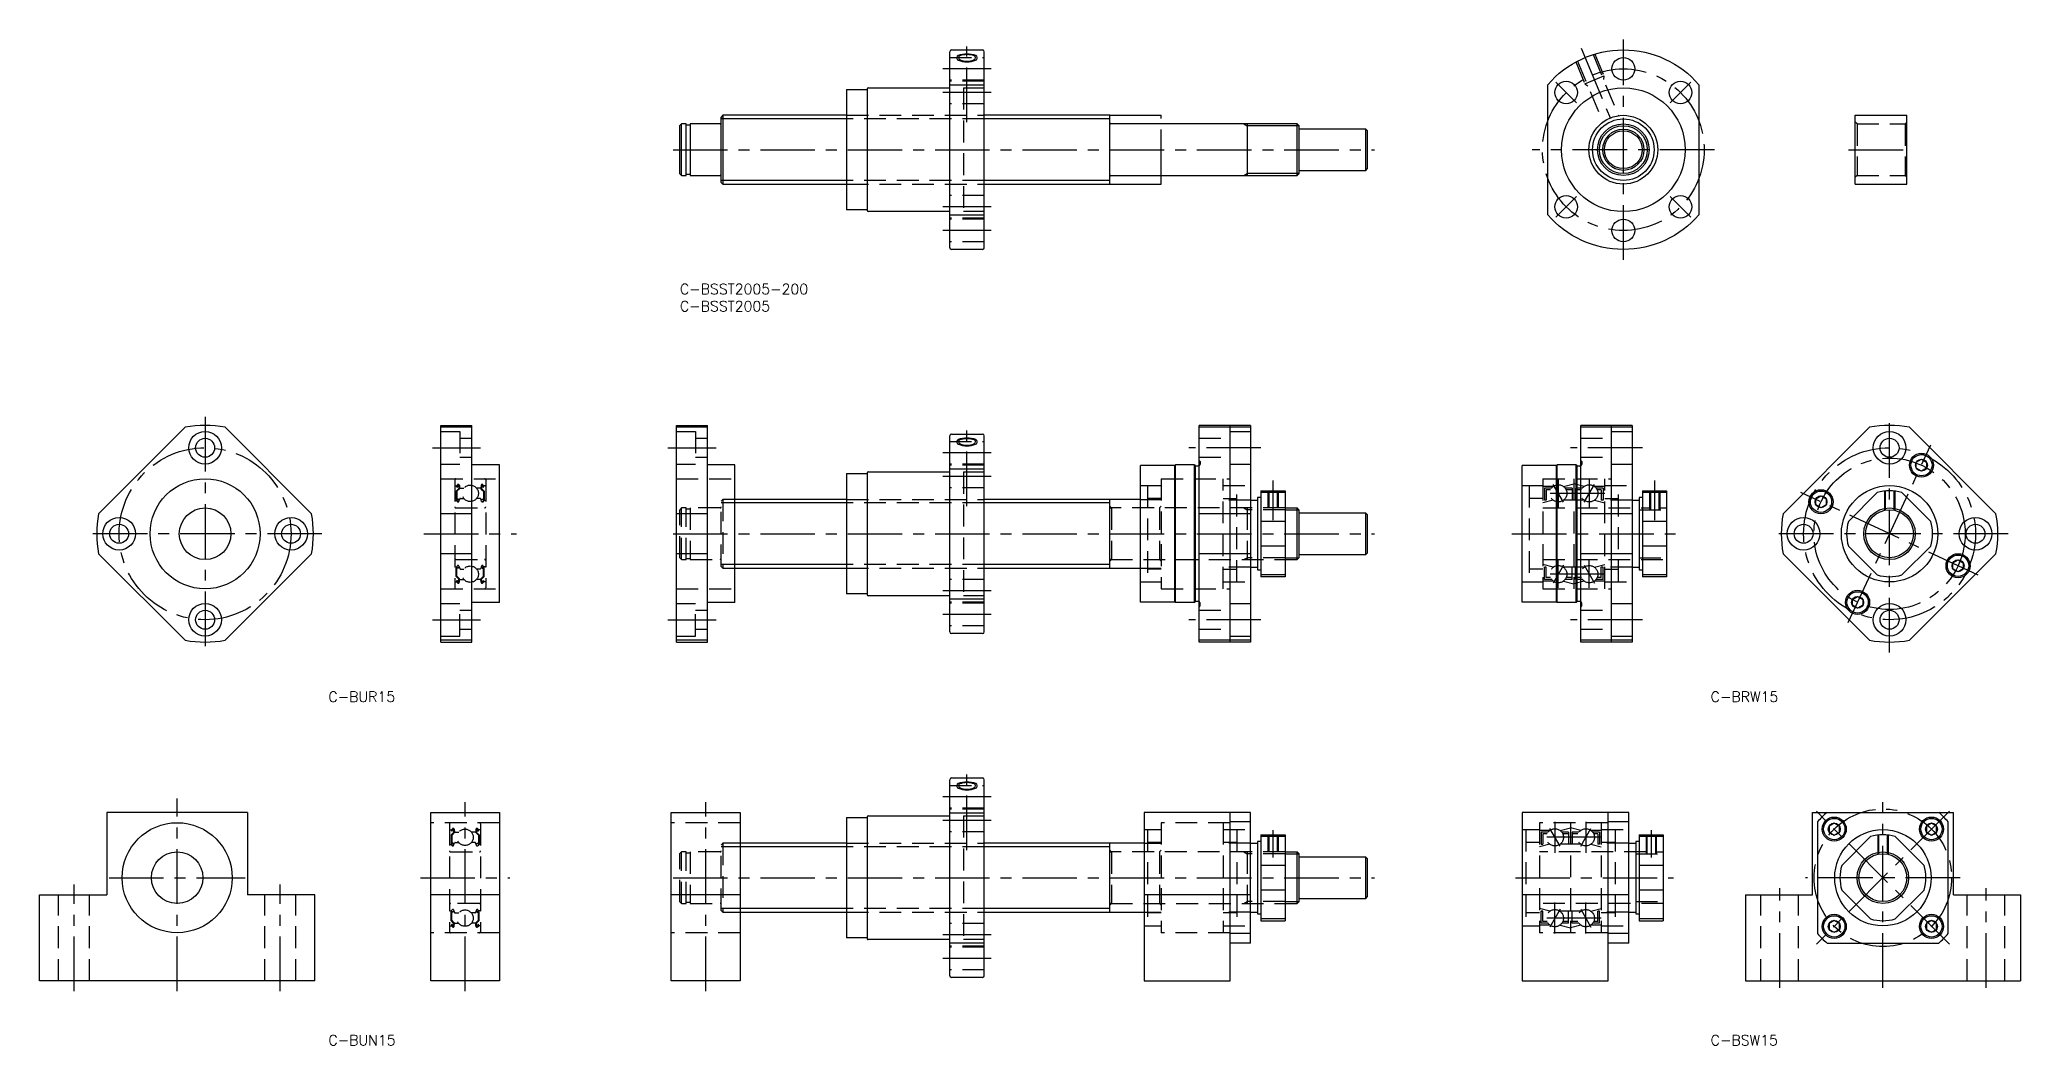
# Model space of a CAD drawing. Extents: x -186 to 390, y -221 to 71.
import ezdxf

# ---------------------------------------------------------------- set-up
doc = ezdxf.new("R2010")
doc.units = 0
doc.header["$LTSCALE"] = 0.5
for name, pattern in [('CENTER', [50.8, 31.75, -6.35, 6.35, -6.35]), ('DASHED', [19.05, 12.7, -6.35]), ('PHANTOM', [63.5, 31.75, -6.35, 6.35, -6.35, 6.35, -6.35])]:
    doc.linetypes.add(name, pattern=pattern)
for name, color, linetype in [('MSM_CENTER', 1, 'CENTER'), ('MSM_CONTINUOUS', 7, 'CONTINUOUS'), ('MSM_DASHED', 4, 'DASHED'), ('MSM_IMAGINARY', 6, 'PHANTOM'), ('MSM_NARROW', 5, 'CONTINUOUS'), ('MSM_PART_NUMBER', 7, 'CONTINUOUS')]:
    doc.layers.add(name, color=color, linetype=linetype)
doc.styles.get("Standard").update_dxf_attribs({"font": 'txt.shx', "height": 3, "bigfont": 'bigfont.shx'})

# ---------------------------------------------------------------- blocks, each defined once
blk = doc.blocks.new('*U49')
at = {"layer": 'MSM_PART_NUMBER'}
blk.add_text('C-BSST2005-200', height=3, dxfattribs=at).set_placement((0, -3))
blk = doc.blocks.new('*U50')
at = {"layer": 'MSM_PART_NUMBER'}
blk.add_text('C-BSST2005', height=3, dxfattribs=at).set_placement((0, -8))
blk = doc.blocks.new('*U51')
at = {"layer": 'MSM_PART_NUMBER'}
blk.add_text('C-BUR15', height=3, dxfattribs=at).set_placement((-102.25, -121.53))
blk = doc.blocks.new('*U52')
at = {"layer": 'MSM_PART_NUMBER'}
blk.add_text('C-BUN15', height=3, dxfattribs=at).set_placement((-102.25, -221.4))
blk = doc.blocks.new('*U53')
at = {"layer": 'MSM_PART_NUMBER'}
blk.add_text('C-BSW15', height=3, dxfattribs=at).set_placement((299.81, -221.4))
blk = doc.blocks.new('*U54')
at = {"layer": 'MSM_PART_NUMBER'}
blk.add_text('C-BRW15', height=3, dxfattribs=at).set_placement((299.81, -121.53))

msp = doc.modelspace()

# ---------------------------------------------------------------- linework, layer by layer
at = {"layer": 'MSM_CENTER'}
for p, q in [((274.41, 7), (274.41, 71)), ((83.5, 47), (83.5, 69)), ((262.16, 68.56), (271.54, 45.93)), ((90.5, 62.5), (76.5, 62.5)), ((260.83, 52.58), (254.75, 58.66)), ((287.99, 52.58), (294.07, 58.66)), ((90.5, 55.62), (76.5, 55.62)), ((-2, 39), (202, 39)), ((300.91, 39), (247.91, 39)), ((339.88, 39), (358.88, 39)), ((260.83, 25.42), (254.75, 19.34)), ((287.99, 25.42), (294.07, 19.34)), ((90.5, 22.38), (76.5, 22.38)), ((90.5, 15.5), (76.5, 15.5)), ((-138.11, -38.66), (-138.11, -106.66)), ((351.84, -107.16), (351.84, -38.16)), ((83.5, -64.66), (83.5, -42.66)), ((-72, -47.66), (-58, -47.66)), ((-3.5, -47.66), (10.5, -47.66)), ((90.5, -49.16), (76.5, -49.16)), ((169, -47.66), (148, -47.66)), ((280, -47.66), (259, -47.66)), ((339.79, -98.49), (363.88, -46.83)), ((90.5, -56.04), (76.5, -56.04)), ((172.5, -57.16), (172.5, -68.66)), ((255.5, -56.91), (255.5, -64.91)), ((264.5, -56.91), (264.5, -64.91)), ((283.5, -57.16), (283.5, -68.66)), ((269, -60.91), (251, -60.91)), ((257, -63.51), (254, -58.31)), ((263, -63.51), (266, -58.31)), ((377.66, -84.7), (326.01, -60.62)), ((-104.11, -72.66), (-172.11, -72.66)), ((-74.5, -72.66), (-47.5, -72.66)), ((-2, -72.66), (202, -72.66)), ((242, -72.66), (290, -72.66)), ((386.34, -72.66), (317.34, -72.66)), ((255.5, -88.41), (255.5, -80.41)), ((264.5, -88.41), (264.5, -80.41)), ((269, -84.41), (251, -84.41)), ((257, -81.81), (254, -87.01)), ((263, -81.81), (266, -87.01)), ((90.5, -89.28), (76.5, -89.28)), ((-72, -97.66), (-58, -97.66)), ((-3.5, -97.66), (10.5, -97.66)), ((90.5, -96.16), (76.5, -96.16)), ((169, -97.66), (148, -97.66)), ((280, -97.66), (259, -97.66)), ((83.5, -164.66), (83.5, -142.66)), ((-146.24, -205.66), (-146.24, -149.66)), ((90.5, -149.16), (76.5, -149.16)), ((-62.5, -205.66), (-62.5, -150.66)), ((7.5, -205.66), (7.5, -150.66)), ((369.24, -153.32), (330.56, -192)), ((369.24, -192), (330.56, -153.32)), ((349.9, -204.66), (349.9, -150.66)), ((90.5, -156.04), (76.5, -156.04)), ((172.5, -158.82), (172.5, -166.82)), ((268, -160.91), (250, -160.91)), ((256, -163.51), (253, -158.31)), ((254.5, -156.41), (254.5, -165.41)), ((262, -163.51), (265, -158.31)), ((263.5, -156.41), (263.5, -165.41)), ((282.5, -158.82), (282.5, -166.82)), ((-166.04, -172.66), (-126.44, -172.66)), ((-75.5, -172.66), (-49.5, -172.66)), ((-2, -172.66), (202, -172.66)), ((243, -172.66), (289, -172.66)), ((372.4, -172.66), (327.4, -172.66)), ((-176.24, -205.66), (-176.24, -174.66)), ((-116.24, -205.66), (-116.24, -174.66)), ((319.9, -204.66), (319.9, -175.66)), ((379.9, -204.66), (379.9, -175.66)), ((256, -181.81), (253, -187.01)), ((254.5, -188.91), (254.5, -179.91)), ((262, -181.81), (265, -187.01)), ((263.5, -188.91), (263.5, -179.91)), ((90.5, -189.28), (76.5, -189.28)), ((268, -184.41), (250, -184.41)), ((90.5, -196.16), (76.5, -196.16))]:
    msp.add_line(p, q, dxfattribs=at)
for centre, radius in [((274.41, 39), 23.5), ((-138.11, -72.66), 25), ((351.84, -72.66), 25), ((351.84, -72.66), 22), ((349.9, -172.66), 20)]:
    msp.add_circle(centre, radius, dxfattribs=at)
at = {"layer": 'MSM_CONTINUOUS'}
for p, q in [((78.5, 10.5), (78.5, 67.5)), ((79, 68), (88, 68)), ((88.5, 10.5), (88.5, 67.5)), ((78.5, 57.89), (88.5, 57.89)), ((252.41, 20.11), (252.41, 57.89)), ((296.41, 57.89), (296.41, 20.11)), ((48.5, 56.5), (48.5, 21.5)), ((48.5, 56.5), (54.5, 56.5)), ((54.5, 56.7), (54.5, 21.3)), ((54.8, 57), (78.5, 57)), ((0.5, 46.5), (0, 46)), ((1.85, 46.5), (0.5, 46.5)), ((0.5, 31.5), (0.5, 46.5)), ((1.85, 31.5), (1.85, 46.5)), ((3, 46.15), (1.85, 46.15)), ((11.7, 46.5), (3, 46.5)), ((3, 46.5), (3, 31.5)), ((12.5, 49), (12, 48.5)), ((12, 29.5), (12, 48.5)), ((12.5, 49), (12.5, 29)), ((48.5, 49), (12.5, 49)), ((125, 49), (88.5, 49)), ((125, 29), (125, 49)), ((179.5, 46.5), (125.3, 46.5)), ((165, 46.5), (165, 31.5)), ((180, 46), (179.5, 46.5)), ((179.5, 31.5), (179.5, 46.5)), ((341.88, 29), (341.88, 49)), ((341.88, 49), (356.88, 49)), ((356.88, 29), (356.88, 49)), ((0, 32), (0, 46)), ((180, 46), (180, 32)), ((199.5, 45), (180, 45)), ((200, 44.5), (199.5, 45)), ((199.5, 33), (199.5, 45)), ((200, 33.5), (200, 44.5)), ((0, 32), (0.5, 31.5)), ((0.5, 31.5), (1.85, 31.5)), ((1.85, 31.85), (3, 31.85)), ((3, 31.5), (11.7, 31.5)), ((12, 29.5), (12.5, 29)), ((12.5, 29), (48.5, 29)), ((88.5, 29), (125, 29)), ((125.3, 31.5), (179.5, 31.5)), ((179.5, 31.5), (180, 32)), ((180, 33), (199.5, 33)), ((199.5, 33), (200, 33.5)), ((341.88, 29), (356.88, 29)), ((54.5, 21.5), (48.5, 21.5)), ((78.5, 21), (54.8, 21)), ((78.5, 20.11), (88.5, 20.11)), ((88, 10), (79, 10)), ((-169.07, -66.85), (-143.92, -41.7)), ((-132.3, -41.7), (-107.15, -66.85)), ((-69.5, -104.16), (-69.5, -41.16)), ((-69.5, -41.16), (-60.5, -41.16)), ((-60.5, -41.7), (-69.5, -41.7)), ((-60.5, -104.16), (-60.5, -41.16)), ((-1, -104.16), (-1, -41.16)), ((-1, -41.16), (8, -41.16)), ((8, -41.7), (-1, -41.7)), ((8, -104.16), (8, -41.16)), ((78.5, -101.16), (78.5, -44.16)), ((79, -43.66), (88, -43.66)), ((88.5, -101.16), (88.5, -44.16)), ((166, -41.16), (151, -41.16)), ((151, -104.16), (151, -41.16)), ((166, -41.7), (151, -41.7)), ((160, -104.16), (160, -41.16)), ((166, -41.16), (166, -104.16)), ((277, -41.16), (262, -41.16)), ((262, -104.16), (262, -41.16)), ((277, -41.7), (262, -41.7)), ((271, -104.16), (271, -41.16)), ((277, -41.16), (277, -104.16)), ((320.88, -66.85), (346.03, -41.7)), ((357.65, -41.7), (382.79, -66.85)), ((359.63, -51.86), (361.13, -50.99)), ((361.13, -50.99), (362.63, -51.86)), ((-52.5, -52.66), (-60.5, -52.66)), ((-52.5, -92.66), (-52.5, -52.66)), ((16, -52.66), (8, -52.66)), ((16, -92.66), (16, -52.66)), ((48.5, -55.16), (48.5, -90.16)), ((48.5, -55.16), (54.5, -55.16)), ((54.5, -54.96), (54.5, -90.36)), ((54.8, -54.66), (78.5, -54.66)), ((78.5, -53.77), (88.5, -53.77)), ((144, -52.81), (134, -52.81)), ((134, -92.51), (134, -52.81)), ((144.15, -52.66), (144, -52.81)), ((144, -92.51), (144, -52.81)), ((149.7, -52.66), (144.15, -52.66)), ((144.15, -92.66), (144.15, -52.66)), ((149.7, -52.66), (150, -52.96)), ((149.7, -92.66), (149.7, -52.66)), ((150.8, -52.96), (150, -52.96)), ((150, -92.36), (150, -52.96)), ((255, -52.81), (245, -52.81)), ((245, -92.51), (245, -52.81)), ((255.15, -52.66), (255, -52.81)), ((255, -92.51), (255, -52.81)), ((260.7, -52.66), (255.15, -52.66)), ((255.15, -92.66), (255.15, -52.66)), ((260.7, -52.66), (261, -52.96)), ((260.7, -92.66), (260.7, -52.66)), ((261.8, -52.96), (261, -52.96)), ((261, -92.36), (261, -52.96)), ((359.63, -53.59), (359.63, -51.86)), ((361.13, -54.45), (359.63, -53.59)), ((362.63, -53.59), (361.13, -54.45)), ((362.63, -51.86), (362.63, -53.59)), ((48.5, -62.66), (16, -62.66)), ((134, -62.66), (88.5, -62.66)), ((125, -82.66), (125, -62.66)), ((166, -62.91), (168, -62.91)), ((169, -62.16), (168, -62.16)), ((168, -62.16), (168, -83.16)), ((169, -60.16), (176, -60.16)), ((169, -60.16), (169, -85.16)), ((176, -60.68), (169, -60.68)), ((176, -60.16), (176, -85.16)), ((277, -62.91), (279, -62.91)), ((280, -62.16), (279, -62.16)), ((279, -62.16), (279, -83.16)), ((280, -60.16), (287, -60.16)), ((280, -60.16), (280, -85.16)), ((287, -60.68), (280, -60.68)), ((287, -60.16), (287, -85.16)), ((330.4, -62.5), (331.9, -61.63)), ((330.4, -64.23), (330.4, -62.5)), ((331.9, -61.63), (333.4, -62.5)), ((333.4, -62.5), (333.4, -64.23)), ((348.26, -60.68), (339.86, -69.08)), ((363.81, -69.08), (355.42, -60.68)), ((-60.5, -66.85), (-69.5, -66.85)), ((8, -66.85), (-1, -66.85)), ((166, -66.85), (151, -66.85)), ((176, -69.08), (169, -69.08)), ((176, -65.16), (179.5, -65.16)), ((180, -65.66), (179.5, -65.16)), ((179.5, -80.16), (179.5, -65.16)), ((180, -65.66), (180, -79.66)), ((199.5, -66.66), (180, -66.66)), ((200, -67.16), (199.5, -66.66)), ((199.5, -78.66), (199.5, -66.66)), ((200, -78.16), (200, -67.16)), ((277, -66.85), (262, -66.85)), ((287, -69.08), (280, -69.08)), ((331.9, -65.09), (330.4, -64.23)), ((333.4, -64.23), (331.9, -65.09)), ((-169.07, -78.47), (-143.92, -103.62)), ((-132.3, -103.62), (-107.15, -78.47)), ((-60.5, -78.47), (-69.5, -78.47)), ((8, -78.47), (-1, -78.47)), ((166, -78.47), (151, -78.47)), ((176, -76.24), (169, -76.24)), ((176, -80.16), (179.5, -80.16)), ((179.5, -80.16), (180, -79.66)), ((180, -78.66), (199.5, -78.66)), ((199.5, -78.66), (200, -78.16)), ((277, -78.47), (262, -78.47)), ((287, -76.24), (280, -76.24)), ((346.03, -103.62), (320.88, -78.47)), ((339.86, -76.24), (348.26, -84.64)), ((355.42, -84.64), (363.81, -76.24)), ((382.79, -78.47), (357.65, -103.62)), ((370.27, -81.09), (371.77, -80.23)), ((371.77, -80.23), (373.27, -81.09)), ((16, -82.66), (48.5, -82.66)), ((88.5, -82.66), (134, -82.66)), ((166, -82.41), (168, -82.41)), ((168, -83.16), (169, -83.16)), ((176, -84.64), (169, -84.64)), ((176, -85.16), (169, -85.16)), ((277, -82.41), (279, -82.41)), ((279, -83.16), (280, -83.16)), ((287, -84.64), (280, -84.64)), ((287, -85.16), (280, -85.16)), ((370.27, -82.82), (370.27, -81.09)), ((371.77, -83.69), (370.27, -82.82)), ((373.27, -82.82), (371.77, -83.69)), ((373.27, -81.09), (373.27, -82.82)), ((54.5, -90.16), (48.5, -90.16)), ((78.5, -90.66), (54.8, -90.66)), ((78.5, -91.55), (88.5, -91.55)), ((341.04, -91.73), (342.54, -90.87)), ((341.04, -93.46), (341.04, -91.73)), ((342.54, -90.87), (344.04, -91.73)), ((344.04, -91.73), (344.04, -93.46)), ((-52.5, -92.66), (-60.5, -92.66)), ((16, -92.66), (8, -92.66)), ((144, -92.51), (134, -92.51)), ((144.15, -92.66), (144, -92.51)), ((149.7, -92.66), (144.15, -92.66)), ((149.7, -92.66), (150, -92.36)), ((150.8, -92.36), (150, -92.36)), ((255, -92.51), (245, -92.51)), ((255.15, -92.66), (255, -92.51)), ((260.7, -92.66), (255.15, -92.66)), ((260.7, -92.66), (261, -92.36)), ((261.8, -92.36), (261, -92.36)), ((342.54, -94.33), (341.04, -93.46)), ((344.04, -93.46), (342.54, -94.33)), ((-60.5, -103.62), (-69.5, -103.62)), ((8, -103.62), (-1, -103.62)), ((88, -101.66), (79, -101.66)), ((166, -103.62), (151, -103.62)), ((277, -103.62), (262, -103.62)), ((-69.5, -104.16), (-60.5, -104.16)), ((-1, -104.16), (8, -104.16)), ((166, -104.16), (151, -104.16)), ((277, -104.16), (262, -104.16)), ((79, -143.66), (88, -143.66)), ((78.5, -201.16), (78.5, -144.16)), ((88.5, -201.16), (88.5, -144.16)), ((-166.74, -153.66), (-166.74, -177.66)), ((-125.74, -153.66), (-166.74, -153.66)), ((-125.74, -153.66), (-125.74, -177.66)), ((-72.5, -202.66), (-72.5, -153.66)), ((-72.5, -153.66), (-52.5, -153.66)), ((-52.5, -153.66), (-52.5, -202.66)), ((-2.5, -202.66), (-2.5, -153.66)), ((-2.5, -153.66), (17.5, -153.66)), ((17.5, -153.66), (17.5, -202.66)), ((48.5, -155.16), (48.5, -190.16)), ((48.5, -155.16), (54.5, -155.16)), ((54.5, -154.96), (54.5, -190.36)), ((54.8, -154.66), (78.5, -154.66)), ((78.5, -153.77), (88.5, -153.77)), ((135, -153.66), (135, -202.66)), ((166, -153.66), (135, -153.66)), ((160, -202.66), (160, -153.66)), ((166, -191.66), (166, -153.66)), ((245, -153.66), (245, -202.66)), ((276, -153.66), (245, -153.66)), ((270, -202.66), (270, -153.66)), ((276, -191.66), (276, -153.66)), ((329.4, -177.66), (329.4, -153.66)), ((329.4, -153.66), (370.4, -153.66)), ((370.4, -177.66), (370.4, -153.66)), ((166, -156.41), (160, -156.41)), ((169, -160.16), (176, -160.16)), ((169, -160.16), (169, -185.16)), ((176, -160.68), (169, -160.68)), ((176, -160.16), (176, -185.16)), ((276, -156.41), (270, -156.41)), ((279, -160.16), (286, -160.16)), ((279, -160.16), (279, -185.16)), ((286, -160.68), (279, -160.68)), ((286, -160.16), (286, -185.16)), ((330.9, -156.41), (330.9, -188.91)), ((335.75, -156.79), (334.25, -157.65)), ((334.25, -157.65), (334.25, -159.38)), ((334.25, -159.38), (335.75, -160.25)), ((337.25, -157.65), (335.75, -156.79)), ((335.75, -160.25), (337.25, -159.38)), ((337.25, -159.38), (337.25, -157.65)), ((346.32, -160.68), (337.92, -169.08)), ((361.87, -169.08), (353.48, -160.68)), ((364.04, -156.79), (362.54, -157.65)), ((362.54, -157.65), (362.54, -159.38)), ((362.54, -159.38), (364.04, -160.25)), ((365.54, -157.65), (364.04, -156.79)), ((364.04, -160.25), (365.54, -159.38)), ((365.54, -159.38), (365.54, -157.65)), ((368.9, -188.91), (368.9, -156.41)), ((48.5, -162.66), (17.5, -162.66)), ((135, -162.66), (88.5, -162.66)), ((125, -182.66), (125, -162.66)), ((166, -162.66), (168, -162.66)), ((169, -162.16), (168, -162.16)), ((168, -162.16), (168, -183.16)), ((176, -165.16), (179.5, -165.16)), ((180, -165.66), (179.5, -165.16)), ((179.5, -180.16), (179.5, -165.16)), ((180, -165.66), (180, -179.66)), ((199.5, -166.66), (180, -166.66)), ((200, -167.16), (199.5, -166.66)), ((199.5, -178.66), (199.5, -166.66)), ((276, -162.66), (278, -162.66)), ((279, -162.16), (278, -162.16)), ((278, -162.16), (278, -183.16)), ((176, -169.08), (169, -169.08)), ((200, -178.16), (200, -167.16)), ((286, -169.08), (279, -169.08)), ((-186.24, -202.66), (-186.24, -177.66)), ((-106.24, -202.66), (-106.24, -177.66)), ((-52.5, -177.66), (-72.5, -177.66)), ((17.5, -177.66), (-2.5, -177.66)), ((166, -177.66), (135, -177.66)), ((176, -176.24), (169, -176.24)), ((199.5, -178.66), (200, -178.16)), ((276, -177.66), (245, -177.66)), ((286, -176.24), (279, -176.24)), ((309.9, -177.66), (309.9, -202.66)), ((309.9, -177.66), (329.4, -177.66)), ((337.92, -176.24), (346.32, -184.64)), ((353.48, -184.64), (361.87, -176.24)), ((370.4, -177.66), (389.9, -177.66)), ((389.9, -177.66), (389.9, -202.66)), ((17.5, -182.66), (48.5, -182.66)), ((88.5, -182.66), (135, -182.66)), ((166, -182.66), (168, -182.66)), ((168, -183.16), (169, -183.16)), ((176, -180.16), (179.5, -180.16)), ((179.5, -180.16), (180, -179.66)), ((180, -178.66), (199.5, -178.66)), ((276, -182.66), (278, -182.66)), ((278, -183.16), (279, -183.16)), ((166, -188.91), (160, -188.91)), ((176, -184.64), (169, -184.64)), ((169, -185.16), (176, -185.16)), ((276, -188.91), (270, -188.91)), ((286, -184.64), (279, -184.64)), ((279, -185.16), (286, -185.16)), ((335.75, -185.07), (334.25, -185.94)), ((334.25, -185.94), (334.25, -187.67)), ((334.25, -187.67), (335.75, -188.53)), ((337.25, -185.94), (335.75, -185.07)), ((335.75, -188.53), (337.25, -187.67)), ((337.25, -187.67), (337.25, -185.94)), ((364.04, -185.07), (362.54, -185.94)), ((362.54, -185.94), (362.54, -187.67)), ((362.54, -187.67), (364.04, -188.53)), ((365.54, -185.94), (364.04, -185.07)), ((364.04, -188.53), (365.54, -187.67)), ((365.54, -187.67), (365.54, -185.94)), ((54.5, -190.16), (48.5, -190.16)), ((78.5, -190.66), (54.8, -190.66)), ((78.5, -191.55), (88.5, -191.55)), ((166, -191.66), (160, -191.66)), ((276, -191.66), (270, -191.66)), ((333.65, -191.66), (366.14, -191.66)), ((-106.24, -202.66), (-186.24, -202.66)), ((-52.5, -202.66), (-72.5, -202.66)), ((17.5, -202.66), (-2.5, -202.66)), ((88, -201.66), (79, -201.66)), ((135, -202.66), (160, -202.66)), ((245, -202.66), (270, -202.66)), ((309.9, -202.66), (389.9, -202.66))]:
    msp.add_line(p, q, dxfattribs=at)
for points in [[(-186.24, -177.66), (-166.74, -177.66)], [(-106.24, -177.66), (-125.74, -177.66)]]:
    msp.add_lwpolyline(points, dxfattribs=at)
for centre, radius in [((274.41, 62.5), 3.3), ((257.79, 55.62), 3.3), ((291.03, 55.62), 3.3), ((274.41, 39), 18), ((274.41, 39), 10), ((274.41, 39), 7.5), ((274.41, 39), 6), ((274.41, 39), 5.5), ((257.79, 22.38), 3.3), ((291.03, 22.38), 3.3), ((274.41, 15.5), 3.3), ((-138.11, -47.66), 4.75), ((-138.11, -47.66), 2.75), ((351.84, -47.66), 4.75), ((351.84, -47.66), 2.75), ((361.13, -52.72), 3.5), ((361.13, -52.72), 3.1), ((361.13, -52.72), 1.73), ((-138.11, -72.66), 16), ((331.9, -63.36), 3.5), ((331.9, -63.36), 3.1), ((331.9, -63.36), 1.73), ((351.84, -72.66), 14), ((-163.11, -72.66), 4.75), ((-138.11, -72.66), 7.5), ((-113.11, -72.66), 4.75), ((326.84, -72.66), 4.75), ((351.84, -72.66), 6.96), ((376.84, -72.66), 4.75), ((-163.11, -72.66), 2.75), ((-113.11, -72.66), 2.75), ((326.84, -72.66), 2.75), ((376.84, -72.66), 2.75), ((371.77, -81.96), 3.5), ((371.77, -81.96), 3.1), ((371.77, -81.96), 1.73), ((342.54, -92.6), 3.5), ((342.54, -92.6), 3.1), ((342.54, -92.6), 1.73), ((-138.11, -97.66), 4.75), ((-138.11, -97.66), 2.75), ((351.84, -97.66), 4.75), ((351.84, -97.66), 2.75), ((335.75, -158.52), 3.5), ((335.75, -158.52), 3.1), ((364.04, -158.52), 3.5), ((364.04, -158.52), 3.1), ((-146.24, -172.66), 16), ((335.75, -158.52), 1.73), ((349.9, -172.66), 14), ((364.04, -158.52), 1.73), ((-146.24, -172.66), 7.5), ((349.9, -172.66), 6.96), ((335.75, -186.8), 3.5), ((335.75, -186.8), 3.1), ((364.04, -186.8), 3.5), ((364.04, -186.8), 3.1), ((335.75, -186.8), 1.73), ((364.04, -186.8), 1.73)]:
    msp.add_circle(centre, radius, dxfattribs=at)
for centre, radius, start, end in [((79, 67.5), 0.5, 90, 180), ((81.56, 65.79), 0.515, 109.24993, 180), ((81.73, 65.79), 0.69, 180, 247.7721), ((83.5, 60.23), 6.41, 70.75007, 109.24993), ((83.5, 70.12), 5.37, 247.7721, 292.2279), ((85.27, 65.79), 0.69, 292.2279, 0), ((85.44, 65.79), 0.515, 0, 70.75007), ((88, 67.5), 0.5, 0, 90), ((54.8, 56.7), 0.3, 90, 180), ((11.7, 46.8), 0.3, 270, 0), ((125.3, 46.8), 0.3, 180, 270), ((11.7, 31.2), 0.3, 0, 90), ((125.3, 31.2), 0.3, 90, 180), ((54.8, 21.3), 0.3, 180, 270), ((79, 10.5), 0.5, 180, 270), ((88, 10.5), 0.5, 270, 0), ((-138.11, -72.66), 31.5, 79.37126, 100.62874), ((79, -44.16), 0.5, 90, 180), ((81.56, -45.87), 0.515, 109.24993, 180), ((81.73, -45.87), 0.69, 180, 247.7721), ((83.5, -51.43), 6.41, 70.75007, 109.24993), ((85.27, -45.87), 0.69, 292.2279, 0), ((85.44, -45.87), 0.515, 0, 70.75007), ((88, -44.16), 0.5, 0, 90), ((351.84, -72.66), 31.5, 79.37126, 100.62874), ((83.5, -41.54), 5.37, 247.7721, 292.2279), ((54.8, -54.96), 0.3, 90, 180), ((150.8, -52.46), 0.5, 270, 293.57818), ((261.8, -52.46), 0.5, 270, 293.57818), ((351.84, -72.66), 12.5, 73.35764, 106.64236), ((-138.11, -72.66), 31.5, 169.37126, 190.62874), ((-138.11, -72.66), 31.5, 349.37126, 10.62874), ((351.84, -72.66), 31.5, 169.37126, 190.62874), ((351.84, -72.66), 12.5, 163.35764, 196.64236), ((351.84, -72.66), 12.5, 343.35764, 16.64236), ((351.84, -72.66), 31.5, 349.37126, 10.62874), ((351.84, -72.66), 12.5, 253.35764, 286.64236), ((54.8, -90.36), 0.3, 180, 270), ((150.8, -92.86), 0.5, 66.42182, 90), ((261.8, -92.86), 0.5, 66.42182, 90), ((-138.11, -72.66), 31.5, 259.37126, 280.62874), ((79, -101.16), 0.5, 180, 270), ((88, -101.16), 0.5, 270, 0), ((351.84, -72.66), 31.5, 259.37126, 280.62874), ((79, -144.16), 0.5, 90, 180), ((88, -144.16), 0.5, 0, 90), ((81.56, -145.87), 0.515, 109.24993, 180), ((81.73, -145.87), 0.69, 180, 247.7721), ((83.5, -151.43), 6.41, 70.75007, 109.24993), ((83.5, -141.54), 5.37, 247.7721, 292.2279), ((85.27, -145.87), 0.69, 292.2279, 0), ((85.44, -145.87), 0.515, 0, 70.75007), ((54.8, -154.96), 0.3, 90, 180), ((349.9, -172.66), 25, 130.5358, 139.4642), ((349.9, -172.66), 25, 40.5358, 49.4642), ((349.9, -172.66), 12.5, 73.35764, 106.64236), ((349.9, -172.66), 12.5, 163.35764, 196.64236), ((349.9, -172.66), 12.5, 343.35764, 16.64236), ((349.9, -172.66), 25, 220.5358, 229.4642), ((349.9, -172.66), 12.5, 253.35764, 286.64236), ((349.9, -172.66), 25, 310.5358, 319.4642), ((54.8, -190.36), 0.3, 180, 270), ((79, -201.16), 0.5, 180, 270), ((88, -201.16), 0.5, 270, 0)]:
    msp.add_arc(centre, radius, start, end, dxfattribs=at)
at = {"layer": 'MSM_CONTINUOUS', "extrusion": (0, 0, -1)}
for start, end in [(40.65725, 139.34275), (220.65725, 319.34275)]:
    msp.add_arc((-274.41, 39), 29, start, end, dxfattribs=at)
at = {"layer": 'MSM_DASHED'}
for p, q in [((78.5, 65.8), (88.5, 65.8)), ((260.6, 64.5), (263.22, 58.18)), ((261.08, 64.76), (268.43, 47.01)), ((265.62, 66.64), (272.97, 48.9)), ((266.14, 66.8), (268.76, 60.47)), ((88.5, 59.2), (78.5, 59.2)), ((88.5, 58.92), (78.5, 58.92)), ((263.22, 58.18), (268.76, 60.47)), ((263.22, 58.18), (264.08, 57.52)), ((268.76, 60.47), (268.62, 59.4)), ((88.5, 52.32), (78.5, 52.32)), ((82.5, 57), (82.5, 21)), ((82.5, 57), (88.5, 57)), ((48.5, 49), (88.5, 49)), ((88.5, 47.95), (48.5, 47.95)), ((342.38, 46.5), (341.88, 47)), ((342.38, 46.5), (356.38, 46.5)), ((342.38, 46.5), (342.38, 31.5)), ((356.38, 46.5), (356.88, 47)), ((356.38, 46.5), (356.38, 31.5)), ((88.5, 30.05), (48.5, 30.05)), ((48.5, 29), (88.5, 29)), ((342.38, 31.5), (341.88, 31)), ((342.38, 31.5), (356.38, 31.5)), ((356.38, 31.5), (356.88, 31)), ((88.5, 25.68), (78.5, 25.68)), ((88.5, 19.08), (78.5, 19.08)), ((88.5, 18.8), (78.5, 18.8)), ((88.5, 21), (82.5, 21)), ((88.5, 12.2), (78.5, 12.2)), ((-69.5, -42.91), (-64, -42.91)), ((-64, -42.91), (-64, -52.41)), ((-64, -44.91), (-60.5, -44.91)), ((-1, -42.91), (4.5, -42.91)), ((4.5, -42.91), (4.5, -52.41)), ((4.5, -44.91), (8, -44.91)), ((78.5, -45.86), (88.5, -45.86)), ((151, -44.91), (160, -44.91)), ((160, -42.91), (166, -42.91)), ((262, -44.91), (271, -44.91)), ((271, -42.91), (277, -42.91)), ((-64, -50.41), (-60.5, -50.41)), ((4.5, -50.41), (8, -50.41)), ((151, -50.41), (160, -50.41)), ((151, -51.36), (151.3, -51.66)), ((151.3, -51.66), (151.3, -52.46)), ((262, -50.41), (271, -50.41)), ((262, -51.36), (262.3, -51.66)), ((262.3, -51.66), (262.3, -52.46)), ((-69.5, -52.41), (-64, -52.41)), ((-69.5, -56.66), (-52.5, -56.66)), ((-65.5, -56.96), (-65.5, -88.36)), ((-56.5, -56.96), (-56.5, -88.36)), ((-1, -52.41), (4.5, -52.41)), ((-1, -56.66), (16, -56.66)), ((88.5, -52.46), (78.5, -52.46)), ((88.5, -52.74), (78.5, -52.74)), ((82.5, -54.66), (82.5, -90.66)), ((82.5, -54.66), (88.5, -54.66)), ((140, -56.66), (160, -56.66)), ((140, -56.66), (140, -88.66)), ((158, -88.66), (158, -56.66)), ((160, -52.41), (166, -52.41)), ((251, -56.66), (271, -56.66)), ((251, -56.66), (251, -88.66)), ((260, -56.66), (260, -88.66)), ((269, -88.66), (269, -56.66)), ((271, -52.41), (277, -52.41)), ((-65.4, -58.71), (-64.94, -58.71)), ((-65.3, -63.01), (-65, -63.01)), ((-64.32, -59.48), (-65.07, -60.23)), ((-65.07, -60.23), (-65.07, -62.61)), ((-65, -63.01), (-64.72, -63.34)), ((-64.94, -58.71), (-64.69, -58.41)), ((-64.76, -59.12), (-64.92, -58.99)), ((-64.12, -59.56), (-64.87, -60.31)), ((-64.87, -60.31), (-64.87, -62.61)), ((-64.42, -62.61), (-64.87, -62.61)), ((-64.87, -62.81), (-64.42, -62.81)), ((-64.79, -58.84), (-64.54, -58.54)), ((-64.63, -58.97), (-64.79, -58.84)), ((-64.76, -59.12), (-64.63, -58.97)), ((-64.42, -62.81), (-64.42, -62.61)), ((-64.36, -58.6), (-64.32, -59.48)), ((-64.32, -63.28), (-64.05, -62.54)), ((-64.16, -58.58), (-64.1, -59.32)), ((-64.12, -59.09), (-64.12, -59.56)), ((-64, -59.41), (-62.85, -59.41)), ((-63.86, -62.41), (-62.85, -62.41)), ((-58, -59.41), (-59.15, -59.41)), ((-58.14, -62.41), (-59.15, -62.41)), ((-57.68, -63.28), (-57.95, -62.54)), ((-57.84, -58.58), (-57.9, -59.32)), ((-57.88, -59.09), (-57.88, -59.56)), ((-57.88, -59.56), (-57.13, -60.31)), ((-57.64, -58.6), (-57.68, -59.48)), ((-57.68, -59.48), (-56.93, -60.23)), ((-57.58, -62.61), (-57.13, -62.61)), ((-57.58, -62.81), (-57.58, -62.61)), ((-57.13, -62.81), (-57.58, -62.81)), ((-57.21, -58.84), (-57.46, -58.54)), ((-57.37, -58.97), (-57.21, -58.84)), ((-57.24, -59.12), (-57.37, -58.97)), ((-57.06, -58.71), (-57.31, -58.41)), ((-57, -63.01), (-57.28, -63.34)), ((-57.24, -59.12), (-57.08, -58.99)), ((-57.13, -60.31), (-57.13, -62.61)), ((-56.6, -58.71), (-57.06, -58.71)), ((-56.7, -63.01), (-57, -63.01)), ((-56.93, -60.23), (-56.93, -62.61)), ((12.5, -62.66), (12, -63.16)), ((12, -82.16), (12, -63.16)), ((12.5, -62.66), (12.5, -82.66)), ((16, -62.66), (12.5, -62.66)), ((48.5, -62.66), (88.5, -62.66)), ((88.5, -59.34), (78.5, -59.34)), ((134, -58.66), (140, -58.66)), ((134, -62.66), (140, -62.66)), ((136, -58.66), (136, -86.66)), ((140, -62.41), (136, -62.41)), ((158, -58.66), (166, -58.66)), ((158, -62.41), (162, -62.41)), ((166, -62.91), (158, -62.91)), ((162, -86.66), (162, -58.66)), ((171, -60.16), (171, -65.16)), ((171.27, -60.16), (171.27, -65.16)), ((173.73, -60.16), (173.73, -65.16)), ((174, -60.16), (174, -65.16)), ((245, -58.66), (251, -58.66)), ((247, -58.66), (247, -86.66)), ((251, -62.41), (247, -62.41)), ((254, -58.91), (251, -58.91)), ((254, -62.91), (251, -63.71)), ((251.5, -59.41), (251.5, -62.91)), ((253.5, -59.41), (251.5, -59.41)), ((252, -62.91), (251.5, -62.91)), ((252, -59.91), (252, -62.91)), ((253.21, -59.91), (252, -59.91)), ((257, -58.91), (260, -58.11)), ((263, -62.91), (257, -62.91)), ((259.5, -59.41), (257.5, -59.41)), ((259.5, -59.91), (257.79, -59.91)), ((259.5, -59.41), (259.5, -62.91)), ((263, -58.91), (260, -58.11)), ((260.5, -59.41), (260.5, -62.91)), ((262.5, -59.41), (260.5, -59.41)), ((262.21, -59.91), (260.5, -59.91)), ((269, -58.91), (266, -58.91)), ((266, -62.91), (269, -63.71)), ((268.5, -59.41), (266.5, -59.41)), ((268, -59.91), (266.79, -59.91)), ((268, -59.91), (268, -62.91)), ((268.5, -62.91), (268, -62.91)), ((268.5, -59.41), (268.5, -62.91)), ((269, -58.66), (277, -58.66)), ((269, -62.41), (273, -62.41)), ((277, -62.91), (269, -62.91)), ((273, -86.66), (273, -58.66)), ((282, -60.16), (282, -65.66)), ((282.27, -60.16), (282.27, -65.66)), ((284.73, -60.16), (284.73, -65.66)), ((285, -60.16), (285, -65.66)), ((350.34, -60.25), (350.34, -65.87)), ((350.61, -60.22), (350.61, -65.81)), ((353.06, -60.22), (353.06, -65.81)), ((353.34, -60.25), (353.34, -65.87)), ((-65.2, -65.16), (-56.8, -65.16)), ((-64.57, -63.41), (-64.51, -63.41)), ((-57.43, -63.41), (-57.49, -63.41)), ((0.5, -65.16), (0, -65.66)), ((0, -79.66), (0, -65.66)), ((1.85, -65.16), (0.5, -65.16)), ((0.5, -80.16), (0.5, -65.16)), ((1.85, -80.16), (1.85, -65.16)), ((3, -65.51), (1.85, -65.51)), ((11.7, -65.16), (3, -65.16)), ((3, -65.16), (3, -80.16)), ((16, -63.71), (12, -63.71)), ((88.5, -63.71), (48.5, -63.71)), ((125.5, -65.16), (125, -64.66)), ((176, -65.16), (125.3, -65.16)), ((125.5, -65.16), (125.5, -80.16)), ((139.5, -65.16), (140, -64.66)), ((139.5, -65.16), (139.5, -80.16)), ((164.06, -65.16), (165, -65.7)), ((165, -65.16), (165, -80.16)), ((176, -65.7), (165, -65.7)), ((251, -65.16), (282, -65.16)), ((279, -65.66), (287, -65.66)), ((285, -65.16), (287, -65.16)), ((-65.2, -80.16), (-56.8, -80.16)), ((0, -79.66), (0.5, -80.16)), ((0.5, -80.16), (1.85, -80.16)), ((1.85, -79.81), (3, -79.81)), ((3, -80.16), (11.7, -80.16)), ((125.5, -80.16), (125, -80.66)), ((125.3, -80.16), (176, -80.16)), ((139.5, -80.16), (140, -80.66)), ((164.06, -80.16), (165, -79.62)), ((176, -79.62), (165, -79.62)), ((251, -80.16), (287, -80.16)), ((279, -79.66), (287, -79.66)), ((-65.3, -82.31), (-65, -82.31)), ((-65.07, -85.09), (-65.07, -82.71)), ((-64.32, -85.84), (-65.07, -85.09)), ((-65, -82.31), (-64.72, -81.98)), ((-64.76, -86.2), (-64.92, -86.33)), ((-64.87, -82.51), (-64.42, -82.51)), ((-64.42, -82.71), (-64.87, -82.71)), ((-64.87, -85.01), (-64.87, -82.71)), ((-64.12, -85.76), (-64.87, -85.01)), ((-64.63, -86.35), (-64.79, -86.48)), ((-64.76, -86.2), (-64.63, -86.35)), ((-64.57, -81.91), (-64.51, -81.91)), ((-64.42, -82.51), (-64.42, -82.71)), ((-64.36, -86.72), (-64.32, -85.84)), ((-64.32, -82.04), (-64.05, -82.78)), ((-64.16, -86.74), (-64.1, -86)), ((-64.12, -86.23), (-64.12, -85.76)), ((-64, -85.91), (-62.85, -85.91)), ((-63.86, -82.91), (-62.85, -82.91)), ((-58.14, -82.91), (-59.15, -82.91)), ((-58, -85.91), (-59.15, -85.91)), ((-57.68, -82.04), (-57.95, -82.78)), ((-57.84, -86.74), (-57.9, -86)), ((-57.88, -85.76), (-57.13, -85.01)), ((-57.88, -86.23), (-57.88, -85.76)), ((-57.68, -85.84), (-56.93, -85.09)), ((-57.64, -86.72), (-57.68, -85.84)), ((-57.13, -82.51), (-57.58, -82.51)), ((-57.58, -82.51), (-57.58, -82.71)), ((-57.58, -82.71), (-57.13, -82.71)), ((-57.43, -81.91), (-57.49, -81.91)), ((-57.24, -86.2), (-57.37, -86.35)), ((-57.37, -86.35), (-57.21, -86.48)), ((-57, -82.31), (-57.28, -81.98)), ((-57.24, -86.2), (-57.08, -86.33)), ((-57.13, -85.01), (-57.13, -82.71)), ((-56.7, -82.31), (-57, -82.31)), ((-56.93, -85.09), (-56.93, -82.71)), ((16, -81.61), (12, -81.61)), ((12, -82.16), (12.5, -82.66)), ((12.5, -82.66), (16, -82.66)), ((88.5, -81.61), (48.5, -81.61)), ((48.5, -82.66), (88.5, -82.66)), ((88.5, -85.98), (78.5, -85.98)), ((134, -82.66), (140, -82.66)), ((140, -82.91), (136, -82.91)), ((166, -82.41), (158, -82.41)), ((158, -82.91), (162, -82.91)), ((251, -82.91), (247, -82.91)), ((254, -82.41), (251, -81.61)), ((254, -86.41), (251, -86.41)), ((251.5, -85.91), (251.5, -82.41)), ((252, -82.41), (251.5, -82.41)), ((253.5, -85.91), (251.5, -85.91)), ((252, -85.41), (252, -82.41)), ((253.21, -85.41), (252, -85.41)), ((263, -82.41), (257, -82.41)), ((257, -86.41), (260, -87.21)), ((259.5, -85.91), (257.5, -85.91)), ((259.5, -85.41), (257.79, -85.41)), ((259.5, -85.91), (259.5, -82.41)), ((263, -86.41), (260, -87.21)), ((260.5, -85.91), (260.5, -82.41)), ((262.21, -85.41), (260.5, -85.41)), ((262.5, -85.91), (260.5, -85.91)), ((266, -82.41), (269, -81.61)), ((269, -86.41), (266, -86.41)), ((268.5, -85.91), (266.5, -85.91)), ((268, -85.41), (266.79, -85.41)), ((268, -85.41), (268, -82.41)), ((268.5, -82.41), (268, -82.41)), ((268.5, -85.91), (268.5, -82.41)), ((277, -82.41), (269, -82.41)), ((269, -82.91), (273, -82.91)), ((-69.5, -88.66), (-52.5, -88.66)), ((-65.4, -86.61), (-64.94, -86.61)), ((-64.94, -86.61), (-64.69, -86.91)), ((-64.79, -86.48), (-64.54, -86.78)), ((-57.21, -86.48), (-57.46, -86.78)), ((-57.06, -86.61), (-57.31, -86.91)), ((-56.6, -86.61), (-57.06, -86.61)), ((-1, -88.66), (16, -88.66)), ((88.5, -90.66), (82.5, -90.66)), ((134, -86.66), (140, -86.66)), ((140, -88.66), (160, -88.66)), ((158, -86.66), (166, -86.66)), ((245, -86.66), (251, -86.66)), ((251, -88.66), (271, -88.66)), ((269, -86.66), (277, -86.66)), ((-69.5, -92.91), (-64, -92.91)), ((-64, -102.41), (-64, -92.91)), ((-64, -94.91), (-60.5, -94.91)), ((-1, -92.91), (4.5, -92.91)), ((4.5, -102.41), (4.5, -92.91)), ((4.5, -94.91), (8, -94.91)), ((88.5, -92.58), (78.5, -92.58)), ((88.5, -92.86), (78.5, -92.86)), ((151, -93.96), (151.3, -93.66)), ((151, -94.91), (160, -94.91)), ((151.3, -93.66), (151.3, -92.86)), ((160, -92.91), (166, -92.91)), ((262, -93.96), (262.3, -93.66)), ((262, -94.91), (271, -94.91)), ((262.3, -93.66), (262.3, -92.86)), ((271, -92.91), (277, -92.91)), ((-69.5, -102.41), (-64, -102.41)), ((-64, -100.41), (-60.5, -100.41)), ((-1, -102.41), (4.5, -102.41)), ((4.5, -100.41), (8, -100.41)), ((88.5, -99.46), (78.5, -99.46)), ((151, -100.41), (160, -100.41)), ((160, -102.41), (166, -102.41)), ((262, -100.41), (271, -100.41)), ((271, -102.41), (277, -102.41)), ((78.5, -145.86), (88.5, -145.86)), ((88.5, -152.46), (78.5, -152.46)), ((88.5, -152.74), (78.5, -152.74)), ((82.5, -154.66), (82.5, -190.66)), ((82.5, -154.66), (88.5, -154.66)), ((-52.5, -156.66), (-72.5, -156.66)), ((-67, -156.96), (-67, -188.36)), ((-66.9, -158.71), (-66.44, -158.71)), ((-65.82, -159.48), (-66.57, -160.23)), ((-66.57, -160.23), (-66.57, -162.61)), ((-66.44, -158.71), (-66.19, -158.41)), ((-66.26, -159.12), (-66.42, -158.99)), ((-65.62, -159.56), (-66.37, -160.31)), ((-66.37, -160.31), (-66.37, -162.61)), ((-66.29, -158.84), (-66.04, -158.54)), ((-66.13, -158.97), (-66.29, -158.84)), ((-66.26, -159.12), (-66.13, -158.97)), ((-65.86, -158.6), (-65.82, -159.48)), ((-65.66, -158.58), (-65.6, -159.32)), ((-65.62, -159.09), (-65.62, -159.56)), ((-65.5, -159.41), (-64.35, -159.41)), ((-59.5, -159.41), (-60.65, -159.41)), ((-59.34, -158.58), (-59.4, -159.32)), ((-59.38, -159.09), (-59.38, -159.56)), ((-59.38, -159.56), (-58.63, -160.31)), ((-59.14, -158.6), (-59.18, -159.48)), ((-59.18, -159.48), (-58.43, -160.23)), ((-58.71, -158.84), (-58.96, -158.54)), ((-58.87, -158.97), (-58.71, -158.84)), ((-58.74, -159.12), (-58.87, -158.97)), ((-58.56, -158.71), (-58.81, -158.41)), ((-58.74, -159.12), (-58.58, -158.99)), ((-58.63, -160.31), (-58.63, -162.61)), ((-58.1, -158.71), (-58.56, -158.71)), ((-58.43, -160.23), (-58.43, -162.61)), ((-58, -156.96), (-58, -188.36)), ((17.5, -156.66), (-2.5, -156.66)), ((88.5, -159.34), (78.5, -159.34)), ((135, -158.66), (140, -158.66)), ((136, -158.66), (136, -186.66)), ((160, -156.66), (140, -156.66)), ((140, -156.66), (140, -188.66)), ((158, -156.66), (158, -188.66)), ((158, -158.66), (166, -158.66)), ((162, -158.66), (162, -186.66)), ((171, -160.16), (171, -165.16)), ((171.27, -160.16), (171.27, -165.16)), ((173.73, -160.16), (173.73, -165.16)), ((174, -160.16), (174, -165.16)), ((245, -158.66), (250, -158.66)), ((246, -158.66), (246, -186.66)), ((270, -156.66), (250, -156.66)), ((250, -156.66), (250, -188.66)), ((253, -158.91), (250, -158.91)), ((250.5, -159.41), (250.5, -162.91)), ((252.5, -159.41), (250.5, -159.41)), ((251, -159.91), (251, -162.91)), ((252.21, -159.91), (251, -159.91)), ((256, -158.91), (259, -158.11)), ((258.5, -159.41), (256.5, -159.41)), ((258.5, -159.91), (256.79, -159.91)), ((258.5, -159.41), (258.5, -162.91)), ((259, -156.66), (259, -188.66)), ((262, -158.91), (259, -158.11)), ((259.5, -159.41), (259.5, -162.91)), ((261.5, -159.41), (259.5, -159.41)), ((261.21, -159.91), (259.5, -159.91)), ((268, -158.91), (265, -158.91)), ((267.5, -159.41), (265.5, -159.41)), ((267, -159.91), (265.79, -159.91)), ((267, -159.91), (267, -162.91)), ((267.5, -159.41), (267.5, -162.91)), ((268, -156.66), (268, -188.66)), ((268, -158.66), (276, -158.66)), ((272, -158.66), (272, -186.66)), ((281, -160.16), (281, -165.7)), ((281.27, -160.16), (281.27, -165.7)), ((283.73, -160.16), (283.73, -165.7)), ((284, -160.16), (284, -165.7)), ((348.4, -160.25), (348.4, -165.87)), ((348.67, -160.22), (348.67, -165.81)), ((351.13, -160.22), (351.13, -165.81)), ((351.4, -160.25), (351.4, -165.87)), ((-66.8, -163.01), (-66.5, -163.01)), ((-66.7, -165.16), (-58.3, -165.16)), ((-66.5, -163.01), (-66.22, -163.34)), ((-65.92, -162.61), (-66.37, -162.61)), ((-66.37, -162.81), (-65.92, -162.81)), ((-66.07, -163.41), (-66.01, -163.41)), ((-65.92, -162.81), (-65.92, -162.61)), ((-65.82, -163.28), (-65.55, -162.54)), ((-65.36, -162.41), (-64.35, -162.41)), ((-59.64, -162.41), (-60.65, -162.41)), ((-59.18, -163.28), (-59.45, -162.54)), ((-59.08, -162.61), (-58.63, -162.61)), ((-59.08, -162.81), (-59.08, -162.61)), ((-58.63, -162.81), (-59.08, -162.81)), ((-58.93, -163.41), (-58.99, -163.41)), ((-58.5, -163.01), (-58.78, -163.34)), ((-58.2, -163.01), (-58.5, -163.01)), ((0.5, -165.16), (0, -165.66)), ((0, -179.66), (0, -165.66)), ((1.85, -165.16), (0.5, -165.16)), ((0.5, -180.16), (0.5, -165.16)), ((1.85, -180.16), (1.85, -165.16)), ((3, -165.51), (1.85, -165.51)), ((11.7, -165.16), (3, -165.16)), ((3, -165.16), (3, -180.16)), ((12.5, -162.66), (12, -163.16)), ((12, -182.16), (12, -163.16)), ((17.5, -163.71), (12, -163.71)), ((12.5, -162.66), (12.5, -182.66)), ((17.5, -162.66), (12.5, -162.66)), ((48.5, -162.66), (88.5, -162.66)), ((88.5, -163.71), (48.5, -163.71)), ((125.5, -165.16), (125, -164.66)), ((176, -165.16), (125.3, -165.16)), ((125.5, -165.16), (125.5, -180.16)), ((135, -162.66), (140, -162.66)), ((140, -162.41), (136, -162.41)), ((139.5, -165.16), (140, -164.66)), ((139.5, -165.16), (139.5, -180.16)), ((162, -162.41), (158, -162.41)), ((166, -162.66), (158, -162.66)), ((164.06, -165.16), (165, -165.7)), ((165, -165.16), (165, -180.16)), ((176, -165.7), (165, -165.7)), ((250, -162.41), (246, -162.41)), ((253, -162.91), (250, -163.71)), ((281, -165.16), (250, -165.16)), ((250.5, -162.91), (251, -162.91)), ((262, -162.91), (256, -162.91)), ((265, -162.91), (268, -163.71)), ((267.5, -162.91), (267, -162.91)), ((272, -162.41), (268, -162.41)), ((276, -162.66), (268, -162.66)), ((278, -165.7), (286, -165.7)), ((284, -165.16), (286, -165.16)), ((-180.74, -202.66), (-180.74, -177.66)), ((-171.74, -202.66), (-171.74, -177.66)), ((-120.74, -202.66), (-120.74, -177.66)), ((-111.74, -202.66), (-111.74, -177.66)), ((314.4, -202.66), (314.4, -177.66)), ((325.4, -202.66), (325.4, -177.66)), ((374.4, -202.66), (374.4, -177.66)), ((385.4, -202.66), (385.4, -177.66)), ((-66.8, -182.31), (-66.5, -182.31)), ((-58.3, -180.16), (-66.7, -180.16)), ((-66.57, -185.09), (-66.57, -182.71)), ((-66.5, -182.31), (-66.22, -181.98)), ((-66.37, -182.51), (-65.92, -182.51)), ((-65.92, -182.71), (-66.37, -182.71)), ((-66.37, -185.01), (-66.37, -182.71)), ((-66.07, -181.91), (-66.01, -181.91)), ((-65.92, -182.51), (-65.92, -182.71)), ((-65.82, -182.04), (-65.55, -182.78)), ((-65.36, -182.91), (-64.35, -182.91)), ((-59.64, -182.91), (-60.65, -182.91)), ((-59.18, -182.04), (-59.45, -182.78)), ((-58.63, -182.51), (-59.08, -182.51)), ((-59.08, -182.51), (-59.08, -182.71)), ((-59.08, -182.71), (-58.63, -182.71)), ((-58.93, -181.91), (-58.99, -181.91)), ((-58.5, -182.31), (-58.78, -181.98)), ((-58.63, -185.01), (-58.63, -182.71)), ((-58.2, -182.31), (-58.5, -182.31)), ((-58.43, -185.09), (-58.43, -182.71)), ((0, -179.66), (0.5, -180.16)), ((0.5, -180.16), (1.85, -180.16)), ((1.85, -179.81), (3, -179.81)), ((3, -180.16), (11.7, -180.16)), ((17.5, -181.61), (12, -181.61)), ((12, -182.16), (12.5, -182.66)), ((12.5, -182.66), (17.5, -182.66)), ((88.5, -181.61), (48.5, -181.61)), ((48.5, -182.66), (88.5, -182.66)), ((125.5, -180.16), (125, -180.66)), ((125.3, -180.16), (176, -180.16)), ((135, -182.66), (140, -182.66)), ((140, -182.91), (136, -182.91)), ((139.5, -180.16), (140, -180.66)), ((166, -182.66), (158, -182.66)), ((162, -182.91), (158, -182.91)), ((164.06, -180.16), (165, -179.62)), ((176, -179.62), (165, -179.62)), ((250, -182.91), (246, -182.91)), ((286, -180.16), (250, -180.16)), ((253, -182.41), (250, -181.61)), ((250.5, -185.91), (250.5, -182.41)), ((251, -182.41), (250.5, -182.41)), ((250.5, -182.41), (251, -182.41)), ((251, -185.41), (251, -182.41)), ((262, -182.41), (256, -182.41)), ((258.5, -185.91), (258.5, -182.41)), ((259.5, -185.91), (259.5, -182.41)), ((265, -182.41), (268, -181.61)), ((267, -185.41), (267, -182.41)), ((267.5, -182.41), (267, -182.41)), ((267.5, -185.91), (267.5, -182.41)), ((276, -182.66), (268, -182.66)), ((272, -182.91), (268, -182.91)), ((278, -179.62), (286, -179.62)), ((-52.5, -188.66), (-72.5, -188.66)), ((-66.9, -186.61), (-66.44, -186.61)), ((-65.82, -185.84), (-66.57, -185.09)), ((-66.44, -186.61), (-66.19, -186.91)), ((-66.26, -186.2), (-66.42, -186.33)), ((-65.62, -185.76), (-66.37, -185.01)), ((-66.13, -186.35), (-66.29, -186.48)), ((-66.29, -186.48), (-66.04, -186.78)), ((-66.26, -186.2), (-66.13, -186.35)), ((-65.86, -186.72), (-65.82, -185.84)), ((-65.66, -186.74), (-65.6, -186)), ((-65.62, -186.23), (-65.62, -185.76)), ((-65.5, -185.91), (-64.35, -185.91)), ((-59.5, -185.91), (-60.65, -185.91)), ((-59.34, -186.74), (-59.4, -186)), ((-59.38, -185.76), (-58.63, -185.01)), ((-59.38, -186.23), (-59.38, -185.76)), ((-59.18, -185.84), (-58.43, -185.09)), ((-59.14, -186.72), (-59.18, -185.84)), ((-58.71, -186.48), (-58.96, -186.78)), ((-58.74, -186.2), (-58.87, -186.35)), ((-58.87, -186.35), (-58.71, -186.48)), ((-58.56, -186.61), (-58.81, -186.91)), ((-58.74, -186.2), (-58.58, -186.33)), ((-58.1, -186.61), (-58.56, -186.61)), ((17.5, -188.66), (-2.5, -188.66)), ((88.5, -185.98), (78.5, -185.98)), ((135, -186.66), (140, -186.66)), ((160, -188.66), (140, -188.66)), ((158, -186.66), (166, -186.66)), ((245, -186.66), (250, -186.66)), ((253, -186.41), (250, -186.41)), ((270, -188.66), (250, -188.66)), ((252.5, -185.91), (250.5, -185.91)), ((252.21, -185.41), (251, -185.41)), ((256, -186.41), (259, -187.21)), ((258.5, -185.91), (256.5, -185.91)), ((258.5, -185.41), (256.79, -185.41)), ((262, -186.41), (259, -187.21)), ((261.21, -185.41), (259.5, -185.41)), ((261.5, -185.91), (259.5, -185.91)), ((268, -186.41), (265, -186.41)), ((267.5, -185.91), (265.5, -185.91)), ((267, -185.41), (265.79, -185.41)), ((268, -186.66), (276, -186.66)), ((88.5, -192.58), (78.5, -192.58)), ((88.5, -192.86), (78.5, -192.86)), ((88.5, -190.66), (82.5, -190.66)), ((88.5, -199.46), (78.5, -199.46))]:
    msp.add_line(p, q, dxfattribs=at)
for centre, radius in [((-61, -60.91), 2.38), ((255.5, -60.91), 2.5), ((264.5, -60.91), 2.5), ((-61, -84.41), 2.38), ((255.5, -84.41), 2.5), ((264.5, -84.41), 2.5), ((-62.5, -160.91), 2.38), ((254.5, -160.91), 2.5), ((263.5, -160.91), 2.5), ((-62.5, -184.41), 2.38), ((254.5, -184.41), 2.5), ((263.5, -184.41), 2.5)]:
    msp.add_circle(centre, radius, dxfattribs=at)
for centre, radius, start, end in [((-65.2, -56.96), 0.3, 90, 180), ((-56.8, -56.96), 0.3, 0, 90), ((150.8, -52.46), 0.5, 293.57818, 0), ((261.8, -52.46), 0.5, 293.57818, 0), ((-65.4, -58.61), 0.1, 180, 270), ((-65.3, -63.21), 0.2, 90, 180), ((-64.87, -62.61), 0.2, 180, 270), ((-64.79, -58.84), 0.2, 140.00022, 230.08482), ((-64.57, -63.21), 0.2, 219.99622, 270), ((-64.46, -58.61), 0.3, 4.99676, 140.00022), ((-64.46, -58.61), 0.1, 2.81982, 140.00331), ((-64.51, -63.21), 0.2, 270, 339.9919), ((-64, -59.31), 0.1, 184.99676, 269.9995), ((-63.86, -62.61), 0.2, 90, 159.9919), ((-58.14, -62.61), 0.2, 20.0081, 90), ((-58, -59.31), 0.1, 270.0005, 355.00324), ((-57.54, -58.61), 0.3, 39.99978, 175.00324), ((-57.49, -63.21), 0.2, 200.0081, 270), ((-57.54, -58.61), 0.1, 39.99669, 177.18018), ((-57.43, -63.21), 0.2, 270, 320.00378), ((-57.13, -62.61), 0.2, 270, 0), ((-57.21, -58.84), 0.2, 309.91518, 39.99978), ((-56.7, -63.21), 0.2, 0, 90), ((-56.6, -58.61), 0.1, 270, 0), ((-65.2, -64.86), 0.3, 180, 270), ((-56.8, -64.86), 0.3, 270, 0), ((11.7, -64.86), 0.3, 270, 0), ((125.3, -64.86), 0.3, 180, 270), ((-65.2, -80.46), 0.3, 90, 180), ((-56.8, -80.46), 0.3, 0, 90), ((11.7, -80.46), 0.3, 0, 90), ((125.3, -80.46), 0.3, 90, 180), ((-65.3, -82.11), 0.2, 180, 270), ((-64.87, -82.71), 0.2, 90, 180), ((-64.79, -86.48), 0.2, 129.91518, 219.99978), ((-64.57, -82.11), 0.2, 90, 140.00378), ((-64.51, -82.11), 0.2, 20.0081, 90), ((-64, -86.01), 0.1, 90.0005, 175.00324), ((-63.86, -82.71), 0.2, 200.0081, 270), ((-58.14, -82.71), 0.2, 270, 339.9919), ((-58, -86.01), 0.1, 4.99676, 89.9995), ((-57.49, -82.11), 0.2, 90, 159.9919), ((-57.43, -82.11), 0.2, 39.99622, 90), ((-57.13, -82.71), 0.2, 0, 90), ((-57.21, -86.48), 0.2, 320.00022, 50.08482), ((-56.7, -82.11), 0.2, 270, 0), ((-65.4, -86.71), 0.1, 90, 180), ((-65.2, -88.36), 0.3, 180, 270), ((-64.46, -86.71), 0.3, 219.99978, 355.00324), ((-64.46, -86.72), 0.1, 219.99669, 357.18018), ((-57.54, -86.71), 0.3, 184.99676, 320.00022), ((-57.54, -86.72), 0.1, 182.81982, 320.00331), ((-56.8, -88.36), 0.3, 270, 0), ((-56.6, -86.71), 0.1, 0, 90), ((150.8, -92.86), 0.5, 0, 66.42182), ((261.8, -92.86), 0.5, 0, 66.42182), ((-66.7, -156.96), 0.3, 90, 180), ((-66.9, -158.61), 0.1, 180, 270), ((-66.29, -158.84), 0.2, 140.00022, 230.08482), ((-65.96, -158.61), 0.3, 4.99676, 140.00022), ((-65.96, -158.61), 0.1, 2.81982, 140.00331), ((-65.5, -159.31), 0.1, 184.99676, 269.9995), ((-59.5, -159.31), 0.1, 270.0005, 355.00324), ((-59.04, -158.61), 0.3, 39.99978, 175.00324), ((-59.04, -158.61), 0.1, 39.99669, 177.18018), ((-58.71, -158.84), 0.2, 309.91518, 39.99978), ((-58.3, -156.96), 0.3, 0, 90), ((-58.1, -158.61), 0.1, 270, 0), ((-66.8, -163.21), 0.2, 90, 180), ((-66.7, -164.86), 0.3, 180, 270), ((-66.37, -162.61), 0.2, 180, 270), ((-66.07, -163.21), 0.2, 219.99622, 270), ((-66.01, -163.21), 0.2, 270, 339.9919), ((-65.36, -162.61), 0.2, 90, 159.9919), ((-59.64, -162.61), 0.2, 20.0081, 90), ((-58.99, -163.21), 0.2, 200.0081, 270), ((-58.93, -163.21), 0.2, 270, 320.00378), ((-58.63, -162.61), 0.2, 270, 0), ((-58.3, -164.86), 0.3, 270, 0), ((-58.2, -163.21), 0.2, 0, 90), ((11.7, -164.86), 0.3, 270, 0), ((125.3, -164.86), 0.3, 180, 270), ((-66.7, -180.46), 0.3, 90, 180), ((-66.8, -182.11), 0.2, 180, 270), ((-66.37, -182.71), 0.2, 90, 180), ((-66.07, -182.11), 0.2, 90, 140.00378), ((-66.01, -182.11), 0.2, 20.0081, 90), ((-65.36, -182.71), 0.2, 200.0081, 270), ((-59.64, -182.71), 0.2, 270, 339.9919), ((-58.99, -182.11), 0.2, 90, 159.9919), ((-58.93, -182.11), 0.2, 39.99622, 90), ((-58.63, -182.71), 0.2, 0, 90), ((-58.3, -180.46), 0.3, 0, 90), ((-58.2, -182.11), 0.2, 270, 0), ((11.7, -180.46), 0.3, 0, 90), ((125.3, -180.46), 0.3, 90, 180), ((-66.9, -186.71), 0.1, 90, 180), ((-66.7, -188.36), 0.3, 180, 270), ((-66.29, -186.48), 0.2, 129.91518, 219.99978), ((-65.96, -186.71), 0.3, 219.99978, 355.00324), ((-65.96, -186.72), 0.1, 219.99669, 357.18018), ((-65.5, -186.01), 0.1, 90.0005, 175.00324), ((-59.5, -186.01), 0.1, 4.99676, 89.9995), ((-59.04, -186.71), 0.3, 184.99676, 320.00022), ((-59.04, -186.72), 0.1, 182.81982, 320.00331), ((-58.71, -186.48), 0.2, 320.00022, 50.08482), ((-58.3, -188.36), 0.3, 270, 0), ((-58.1, -186.71), 0.1, 0, 90)]:
    msp.add_arc(centre, radius, start, end, dxfattribs=at)
at = {"layer": 'MSM_IMAGINARY'}
for p, q in [((125, 49), (140, 49)), ((140, 29), (140, 49)), ((125, 29), (140, 29))]:
    msp.add_line(p, q, dxfattribs=at)
at = {"layer": 'MSM_NARROW'}
for p, q in [((48.5, 47.95), (12, 47.95)), ((125, 47.95), (88.5, 47.95)), ((164.06, 46.5), (165, 45.96)), ((180, 45.96), (165, 45.96)), ((48.5, 30.05), (12, 30.05)), ((125, 30.05), (88.5, 30.05)), ((164.06, 31.5), (165, 32.04)), ((180, 32.04), (165, 32.04)), ((48.5, -63.71), (16, -63.71)), ((125, -63.71), (88.5, -63.71)), ((176, -65.7), (180, -65.7)), ((176, -79.62), (180, -79.62)), ((48.5, -81.61), (16, -81.61)), ((125, -81.61), (88.5, -81.61)), ((48.5, -163.71), (17.5, -163.71)), ((125, -163.71), (88.5, -163.71)), ((176, -165.7), (180, -165.7)), ((48.5, -181.61), (17.5, -181.61)), ((125, -181.61), (88.5, -181.61)), ((176, -179.62), (180, -179.62))]:
    msp.add_line(p, q, dxfattribs=at)
for centre, radius in [((274.41, 39), 8.95), ((274.41, 39), 6.96), ((351.84, -72.66), 7.5), ((349.9, -172.66), 7.5)]:
    msp.add_circle(centre, radius, dxfattribs=at)
for centre, radius, start, end in [((81.12, 65.79), 0.619, 108.38218, 180), ((81.32, 65.79), 0.819, 180, 245.55262), ((83.5, 58.63), 8.17, 71.61782, 108.38218), ((83.5, 70.59), 6.09, 245.55262, 294.44738), ((85.68, 65.79), 0.819, 294.44738, 0), ((85.88, 65.79), 0.619, 360, 71.61782), ((81.12, -45.87), 0.619, 108.38218, 180), ((81.32, -45.87), 0.819, 180, 245.55262), ((83.5, -53.03), 8.17, 71.61782, 108.38218), ((85.68, -45.87), 0.819, 294.44738, 0), ((85.88, -45.87), 0.619, 360, 71.61782), ((83.5, -41.07), 6.09, 245.55262, 294.44738), ((81.12, -145.87), 0.619, 108.38218, 180), ((81.32, -145.87), 0.819, 180, 245.55262), ((83.5, -153.03), 8.17, 71.61782, 108.38218), ((83.5, -141.07), 6.09, 245.55262, 294.44738), ((85.68, -145.87), 0.819, 294.44738, 0), ((85.88, -145.87), 0.619, 0, 71.61782)]:
    msp.add_arc(centre, radius, start, end, dxfattribs=at)

# ---------------------------------------------------------------- block references
at = {"layer": 'MSM_CONTINUOUS'}
for name in ['*U49', '*U50', '*U51', '*U54', '*U52', '*U53']:
    msp.add_blockref(name, (0, 0), dxfattribs=at)

doc.saveas('drawing.dxf')
